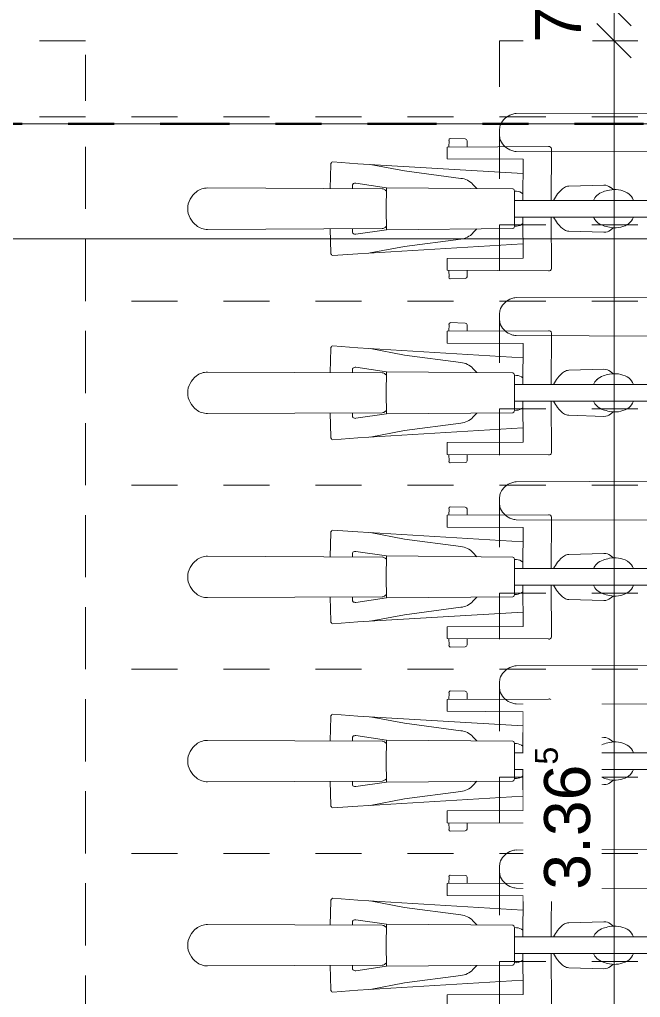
# Model space of a CAD drawing. Header units: metres. Extents: x -86 to 44, y -23 to 39.
# Drawn here: x 18.209 to 19.558, y -4.501 to -2.377 of the extents above; entities that cross this region are included whole.
import ezdxf

# ---------------------------------------------------------------- set-up
doc = ezdxf.new("R2010")
doc.units = ezdxf.units.M
doc.linetypes.add('_Verdeckte Linien_', pattern=[0.15, 0.1, -0.05])
doc.linetypes.add('Strichpunkt - Mittel', pattern=[0.35, 0.15, -0.1, 0, -0.1])
for name, color, linetype, lineweight in [('A-____-____-DIMS', 7, 'Continuous', 5), ('A-____-____-DIMS-50', 7, 'Continuous', 5), ('A-DETL-GENF-HDLN', 7, '_Verdeckte Linien_', 9), ('A-DETL-GENF-OTLN', 7, 'Continuous', 9), ('C-PRKG-____-HDLN', 7, '_Verdeckte Linien_', 9), ('C-PRKG-____-OTLN', 7, 'Continuous', 9)]:
    doc.layers.add(name, color=color, linetype=linetype, lineweight=lineweight)
doc.layers.add('A-____-MATC-OTLN', color=7, linetype='Strichpunkt - Mittel', lineweight=40, true_color=0x0080ff)
doc.styles.add('Arial_1', font='arial.ttf', dxfattribs={"height": 0.1})
doc.dimstyles.new('SUB_Rohbau_fein_1', dxfattribs={"dimscale": 0.3048, "dimtxt": 0.102026, "dimasz": 0.246063, "dimexe": 0.164042, "dimexo": 0.0625, "dimgap": 0.123031, "dimtad": 1, "dimrnd": 0.005, "dimzin": 0, "dimdsep": 46, "dimtxsty": 'Arial_1', "dimblk1": 'OBLIQUE', "dimblk2": 'OBLIQUE', "dimsah": 1, "dimcen": 0.09, "dimazin": 0, "dimtfac": 1, "dimtdec": 4, "dimtix": 1, "dimtmove": 0, "dimatfit": 3, "dimfxl": 0.164042, "dimfxlon": 1, "dimtvp": 1, "dimtfill": 1, "dimtolj": 1, "dimtzin": 0, "dimarcsym": 2})
doc.dimstyles.new('SUB_Rohbau_fein_6', dxfattribs={"dimscale": 0.3048, "dimtxt": 0.102026, "dimasz": 0.246063, "dimexe": 0.164042, "dimexo": 0.0625, "dimgap": 0.123031, "dimtad": 1, "dimdec": 1, "dimlfac": 100, "dimrnd": 0.5, "dimdsep": 46, "dimtxsty": 'Arial_1', "dimblk1": 'OBLIQUE', "dimblk2": 'OBLIQUE', "dimsah": 1, "dimcen": 0.09, "dimazin": 0, "dimtfac": 1, "dimtdec": 4, "dimtix": 1, "dimtmove": 0, "dimatfit": 3, "dimfxl": 0.164042, "dimfxlon": 1, "dimtvp": 1, "dimtfill": 1, "dimtolj": 1, "dimtzin": 0, "dimarcsym": 2})
doc.dimstyles.new('SUB_Rohbau_fein_7', dxfattribs={"dimscale": 0.3048, "dimtxt": 0.102026, "dimasz": 0.246063, "dimexe": 0.164042, "dimexo": 0.0625, "dimgap": 0.123031, "dimtad": 1, "dimrnd": 0.005, "dimzin": 0, "dimdsep": 46, "dimtxsty": 'Arial_1', "dimblk1": 'OBLIQUE', "dimblk2": 'OBLIQUE', "dimsah": 1, "dimcen": 0.09, "dimazin": 0, "dimtfac": 1, "dimtdec": 4, "dimtix": 1, "dimtmove": 0, "dimatfit": 3, "dimfxl": 0.164042, "dimfxlon": 1, "dimtvp": 1, "dimtfill": 1, "dimtolj": 1, "dimtzin": 0, "dimarcsym": 2})

# ---------------------------------------------------------------- blocks, each defined once
blk = doc.blocks.new('Fahrradstellplatz - Fahrradstellplatz-23804277--01_UG_OK_FFB_AF')
at = {"layer": 'C-PRKG-____-HDLN', "color": 253, "true_color": 0x999999}
for p, q in [((6.4, -4.1), (6.4, -2)), ((2.6695, -4.1), (6.4, -4.1))]:
    blk.add_line(p, q, dxfattribs=at)
blk = doc.blocks.new('Fahrradstellplatz - Fahrradstellplatz-23803867--01_UG_OK_FFB_AF')
at = {"layer": 'A-DETL-GENF-HDLN', "color": 253, "true_color": 0x999999}
for p, q in [((1.2, 2), (1.6, 2)), ((1.6, 2), (2, 2)), ((1.6, 0), (1.6, 2)), ((1.6, 0), (1.6, 2)), ((2, 2), (2.4, 2)), ((2, 0), (2, 2)), ((2, 0), (2, 2)), ((2.4, 2), (2.8, 2)), ((2.4, 0), (2.4, 2)), ((2.4, 0), (2.4, 2)), ((2.8, 2), (3.2, 2)), ((2.8, 0), (2.8, 2)), ((2.8, 0), (2.8, 2)), ((3.2, 0), (3.2, 2))]:
    blk.add_line(p, q, dxfattribs=at)
at = {"layer": 'A-DETL-GENF-OTLN', "color": 253, "true_color": 0x999999}
for p, q in [((1.3573, 1.3551), (1.3556, 1.7345)), ((1.4439, 1.3551), (1.4456, 1.7345)), ((1.7573, 1.3551), (1.7556, 1.7345)), ((1.8439, 1.3551), (1.8456, 1.7345)), ((2.1573, 1.3551), (2.1556, 1.7345)), ((2.2439, 1.3551), (2.2456, 1.7345)), ((2.5573, 1.3551), (2.5556, 1.7345)), ((2.6439, 1.3551), (2.6456, 1.7345)), ((2.9573, 1.3551), (2.9556, 1.7345)), ((3.0439, 1.3551), (3.0456, 1.7345)), ((1.3568, 1.4679), (1.3043, 1.4669)), ((1.4444, 1.4679), (1.4969, 1.4669)), ((1.7568, 1.4679), (1.7043, 1.4669)), ((1.8444, 1.4679), (1.8969, 1.4669)), ((2.1568, 1.4679), (2.1043, 1.4669)), ((2.2444, 1.4679), (2.2969, 1.4669)), ((2.5568, 1.4679), (2.5043, 1.4669)), ((2.6444, 1.4679), (2.6969, 1.4669)), ((2.9568, 1.4679), (2.9043, 1.4669)), ((3.0444, 1.4679), (3.0969, 1.4669)), ((1.2987, 1.4626), (1.3028, 1.408)), ((1.5025, 1.4626), (1.4984, 1.408)), ((1.6987, 1.4626), (1.7028, 1.408)), ((1.9025, 1.4626), (1.8984, 1.408)), ((2.0987, 1.4626), (2.1028, 1.408)), ((2.3025, 1.4626), (2.2984, 1.408)), ((2.4987, 1.4626), (2.5028, 1.408)), ((2.7025, 1.4626), (2.6984, 1.408)), ((2.8987, 1.4626), (2.9028, 1.408)), ((3.1025, 1.4626), (3.0984, 1.408)), ((1.3028, 1.408), (1.3243, 1.0493)), ((1.355, 1.3458), (1.3452, 1.4123)), ((1.3486, 1.4194), (1.357, 1.4194)), ((1.4526, 1.4194), (1.4442, 1.4194)), ((1.4462, 1.3458), (1.456, 1.4123)), ((1.4984, 1.408), (1.4769, 1.0493)), ((1.7028, 1.408), (1.7243, 1.0493)), ((1.755, 1.3458), (1.7452, 1.4123)), ((1.7486, 1.4194), (1.757, 1.4194)), ((1.8526, 1.4194), (1.8442, 1.4194)), ((1.8462, 1.3458), (1.856, 1.4123)), ((1.8984, 1.408), (1.8769, 1.0493)), ((2.1028, 1.408), (2.1243, 1.0493)), ((2.155, 1.3458), (2.1452, 1.4123)), ((2.1486, 1.4194), (2.157, 1.4194)), ((2.2526, 1.4194), (2.2442, 1.4194)), ((2.2462, 1.3458), (2.256, 1.4123)), ((2.2984, 1.408), (2.2769, 1.0493)), ((2.5028, 1.408), (2.5243, 1.0493)), ((2.555, 1.3458), (2.5452, 1.4123)), ((2.5486, 1.4194), (2.557, 1.4194)), ((2.6526, 1.4194), (2.6442, 1.4194)), ((2.6462, 1.3458), (2.656, 1.4123)), ((2.6984, 1.408), (2.6769, 1.0493)), ((2.9028, 1.408), (2.9243, 1.0493)), ((2.955, 1.3458), (2.9452, 1.4123)), ((2.9486, 1.4194), (2.957, 1.4194)), ((3.0526, 1.4194), (3.0442, 1.4194)), ((3.0462, 1.3458), (3.056, 1.4123)), ((3.0984, 1.408), (3.0769, 1.0493)), ((1.3186, 1.3065), (1.3044, 1.3816)), ((1.4826, 1.3065), (1.4968, 1.3816)), ((1.7186, 1.3065), (1.7044, 1.3816)), ((1.8826, 1.3065), (1.8968, 1.3816)), ((2.1186, 1.3065), (2.1044, 1.3816)), ((2.2826, 1.3065), (2.2968, 1.3816)), ((2.5186, 1.3065), (2.5044, 1.3816)), ((2.6826, 1.3065), (2.6968, 1.3816)), ((2.9186, 1.3065), (2.9044, 1.3816)), ((3.0826, 1.3065), (3.0968, 1.3816)), ((1.355, 1.3458), (1.4006, 1.3465)), ((1.3573, 1.0716), (1.355, 1.3458)), ((1.3623, 1.3459), (1.36, 1.3486)), ((1.4006, 1.3465), (1.4462, 1.3458)), ((1.4389, 1.3459), (1.4411, 1.3486)), ((1.4462, 1.3458), (1.4439, 1.0716)), ((1.755, 1.3458), (1.8006, 1.3465)), ((1.7573, 1.0716), (1.755, 1.3458)), ((1.7623, 1.3459), (1.76, 1.3486)), ((1.8006, 1.3465), (1.8462, 1.3458)), ((1.8389, 1.3459), (1.8411, 1.3486)), ((1.8462, 1.3458), (1.8439, 1.0716)), ((2.155, 1.3458), (2.2006, 1.3465)), ((2.1573, 1.0716), (2.155, 1.3458)), ((2.1623, 1.3459), (2.16, 1.3486)), ((2.2006, 1.3465), (2.2462, 1.3458)), ((2.2389, 1.3459), (2.2411, 1.3486)), ((2.2462, 1.3458), (2.2439, 1.0716)), ((2.555, 1.3458), (2.6006, 1.3465)), ((2.5573, 1.0716), (2.555, 1.3458)), ((2.5623, 1.3459), (2.56, 1.3486)), ((2.6006, 1.3465), (2.6462, 1.3458)), ((2.6389, 1.3459), (2.6411, 1.3486)), ((2.6462, 1.3458), (2.6439, 1.0716)), ((2.955, 1.3458), (3.0006, 1.3465)), ((2.9573, 1.0716), (2.955, 1.3458)), ((2.9623, 1.3459), (2.96, 1.3486)), ((3.0006, 1.3465), (3.0462, 1.3458)), ((3.0389, 1.3459), (3.0411, 1.3486)), ((3.0462, 1.3458), (3.0439, 1.0716)), ((1.3347, 1.1845), (1.3186, 1.3065)), ((1.4664, 1.1845), (1.4826, 1.3065)), ((1.7347, 1.1845), (1.7186, 1.3065)), ((1.8664, 1.1845), (1.8826, 1.3065)), ((2.1347, 1.1845), (2.1186, 1.3065)), ((2.2664, 1.1845), (2.2826, 1.3065)), ((2.5347, 1.1845), (2.5186, 1.3065)), ((2.6664, 1.1845), (2.6826, 1.3065)), ((2.9347, 1.1845), (2.9186, 1.3065)), ((3.0664, 1.1845), (3.0826, 1.3065)), ((1.2667, 1.2142), (1.2925, 1.2142)), ((1.2925, 1.2142), (1.2933, 1.049)), ((1.5087, 1.2142), (1.5079, 1.049)), ((1.5345, 1.2142), (1.5087, 1.2142)), ((1.5354, 0.9937), (1.5345, 1.2142)), ((1.6658, 0.9937), (1.6667, 1.2142)), ((1.6667, 1.2142), (1.6925, 1.2142)), ((1.6925, 1.2142), (1.6933, 1.049)), ((1.9087, 1.2142), (1.9079, 1.049)), ((1.9345, 1.2142), (1.9087, 1.2142)), ((1.9354, 0.9937), (1.9345, 1.2142)), ((2.0658, 0.9937), (2.0667, 1.2142)), ((2.0667, 1.2142), (2.0925, 1.2142)), ((2.0925, 1.2142), (2.0933, 1.049)), ((2.3087, 1.2142), (2.3079, 1.049)), ((2.3345, 1.2142), (2.3087, 1.2142)), ((2.3354, 0.9937), (2.3345, 1.2142)), ((2.4658, 0.9937), (2.4667, 1.2142)), ((2.4667, 1.2142), (2.4925, 1.2142)), ((2.4925, 1.2142), (2.4933, 1.049)), ((2.7087, 1.2142), (2.7079, 1.049)), ((2.7345, 1.2142), (2.7087, 1.2142)), ((2.7354, 0.9937), (2.7345, 1.2142)), ((2.8658, 0.9937), (2.8667, 1.2142)), ((2.8667, 1.2142), (2.8925, 1.2142)), ((2.8925, 1.2142), (2.8933, 1.049)), ((3.1087, 1.2142), (3.1079, 1.049)), ((3.1345, 1.2142), (3.1087, 1.2142)), ((3.1354, 0.9937), (3.1345, 1.2142)), ((1.5345, 1.2102), (1.5489, 1.21)), ((1.553, 1.2074), (1.5521, 1.1747)), ((1.6482, 1.2074), (1.6491, 1.1747)), ((1.6666, 1.2102), (1.6523, 1.21)), ((1.9345, 1.2102), (1.9489, 1.21)), ((1.953, 1.2074), (1.9521, 1.1747)), ((2.0482, 1.2074), (2.0491, 1.1747)), ((2.0666, 1.2102), (2.0523, 1.21)), ((2.3345, 1.2102), (2.3489, 1.21)), ((2.353, 1.2074), (2.3521, 1.1747)), ((2.4482, 1.2074), (2.4491, 1.1747)), ((2.4666, 1.2102), (2.4523, 1.21)), ((2.7345, 1.2102), (2.7489, 1.21)), ((2.753, 1.2074), (2.7521, 1.1747)), ((2.8482, 1.2074), (2.8491, 1.1747)), ((2.8666, 1.2102), (2.8523, 1.21)), ((3.1345, 1.2102), (3.1489, 1.21)), ((3.153, 1.2074), (3.1521, 1.1747)), ((1.5483, 1.1705), (1.5347, 1.1702)), ((1.6529, 1.1705), (1.6665, 1.1702)), ((1.9483, 1.1705), (1.9347, 1.1702)), ((2.0529, 1.1705), (2.0665, 1.1702)), ((2.3483, 1.1705), (2.3347, 1.1702)), ((2.4529, 1.1705), (2.4665, 1.1702)), ((2.7483, 1.1705), (2.7347, 1.1702)), ((2.8529, 1.1705), (2.8665, 1.1702)), ((3.1483, 1.1705), (3.1347, 1.1702)), ((1.3567, 1.1498), (1.3478, 1.1579)), ((1.4445, 1.1498), (1.4534, 1.1579)), ((1.7567, 1.1498), (1.7478, 1.1579)), ((1.8445, 1.1498), (1.8534, 1.1579)), ((2.1567, 1.1498), (2.1478, 1.1579)), ((2.2445, 1.1498), (2.2534, 1.1579)), ((2.5567, 1.1498), (2.5478, 1.1579)), ((2.6445, 1.1498), (2.6534, 1.1579)), ((2.9567, 1.1498), (2.9478, 1.1579)), ((3.0445, 1.1498), (3.0534, 1.1579)), ((1.3604, 1.0681), (1.3621, 1.0675)), ((1.3621, 1.0675), (1.4006, 1.0674)), ((1.3624, 1.0675), (1.3627, 1.0634)), ((1.3825, 1.0675), (1.3825, 0.478)), ((1.4006, 1.0674), (1.4391, 1.0675)), ((1.4187, 1.0675), (1.4187, 0.478)), ((1.4387, 1.0675), (1.4385, 1.0634)), ((1.4391, 1.0675), (1.4408, 1.0681)), ((1.7604, 1.0681), (1.7621, 1.0675)), ((1.7621, 1.0675), (1.8006, 1.0674)), ((1.7624, 1.0675), (1.7627, 1.0634)), ((1.7825, 1.0675), (1.7825, 0.478)), ((1.8006, 1.0674), (1.8391, 1.0675)), ((1.8187, 1.0675), (1.8187, 0.478)), ((1.8387, 1.0675), (1.8385, 1.0634)), ((1.8391, 1.0675), (1.8408, 1.0681)), ((2.1604, 1.0681), (2.1621, 1.0675)), ((2.1621, 1.0675), (2.2006, 1.0674)), ((2.1624, 1.0675), (2.1627, 1.0634)), ((2.1825, 1.0675), (2.1825, 0.478)), ((2.2006, 1.0674), (2.2391, 1.0675)), ((2.2187, 1.0675), (2.2187, 0.478)), ((2.2387, 1.0675), (2.2385, 1.0634)), ((2.2391, 1.0675), (2.2408, 1.0681)), ((2.5604, 1.0681), (2.5621, 1.0675)), ((2.5621, 1.0675), (2.6006, 1.0674)), ((2.5624, 1.0675), (2.5627, 1.0634)), ((2.5825, 1.0675), (2.5825, 0.478)), ((2.6006, 1.0674), (2.6391, 1.0675)), ((2.6187, 1.0675), (2.6187, 0.478)), ((2.6387, 1.0675), (2.6385, 1.0634)), ((2.6391, 1.0675), (2.6408, 1.0681)), ((2.9604, 1.0681), (2.9621, 1.0675)), ((2.9621, 1.0675), (3.0006, 1.0674)), ((2.9624, 1.0675), (2.9627, 1.0634)), ((2.9825, 1.0675), (2.9825, 0.478)), ((3.0006, 1.0674), (3.0391, 1.0675)), ((3.0187, 1.0675), (3.0187, 0.478)), ((3.0387, 1.0675), (3.0385, 1.0634)), ((3.0391, 1.0675), (3.0408, 1.0681)), ((1.2933, 1.049), (1.3825, 1.0497)), ((1.5079, 1.049), (1.4187, 1.0497)), ((1.6933, 1.049), (1.7825, 1.0497)), ((1.9079, 1.049), (1.8187, 1.0497)), ((2.0933, 1.049), (2.1825, 1.0497)), ((2.3079, 1.049), (2.2187, 1.0497)), ((2.4933, 1.049), (2.5825, 1.0497)), ((2.7079, 1.049), (2.6187, 1.0497)), ((2.8933, 1.049), (2.9825, 1.0497)), ((3.1079, 1.049), (3.0187, 1.0497)), ((1.3825, 0.9883), (1.2707, 0.9872)), ((1.4187, 0.9883), (1.5305, 0.9872)), ((1.7825, 0.9883), (1.6707, 0.9872)), ((1.8187, 0.9883), (1.9305, 0.9872)), ((2.1825, 0.9883), (2.0707, 0.9872)), ((2.2187, 0.9883), (2.3305, 0.9872)), ((2.5825, 0.9883), (2.4707, 0.9872)), ((2.6187, 0.9883), (2.7305, 0.9872)), ((2.9825, 0.9883), (2.8707, 0.9872)), ((3.0187, 0.9883), (3.1305, 0.9872)), ((1.3495, 0.8735), (1.3517, 0.95)), ((1.4517, 0.8735), (1.4495, 0.95)), ((1.7495, 0.8735), (1.7517, 0.95)), ((1.8517, 0.8735), (1.8495, 0.95)), ((2.1495, 0.8735), (2.1517, 0.95)), ((2.2517, 0.8735), (2.2495, 0.95)), ((2.5495, 0.8735), (2.5517, 0.95)), ((2.6517, 0.8735), (2.6495, 0.95)), ((2.9495, 0.8735), (2.9517, 0.95)), ((3.0517, 0.8735), (3.0495, 0.95)), ((1.3591, 0.8532), (1.3542, 0.8592)), ((1.4421, 0.8532), (1.447, 0.8592)), ((1.7591, 0.8532), (1.7542, 0.8592)), ((1.8421, 0.8532), (1.847, 0.8592)), ((2.1591, 0.8532), (2.1542, 0.8592)), ((2.2421, 0.8532), (2.247, 0.8592)), ((2.5591, 0.8532), (2.5542, 0.8592)), ((2.6421, 0.8532), (2.647, 0.8592)), ((2.9591, 0.8532), (2.9542, 0.8592)), ((3.0421, 0.8532), (3.047, 0.8592)), ((1.3825, 0.809), (1.3779, 0.8114)), ((1.4187, 0.809), (1.4233, 0.8114)), ((1.7825, 0.809), (1.7779, 0.8114)), ((1.8187, 0.809), (1.8233, 0.8114)), ((2.1825, 0.809), (2.1779, 0.8114)), ((2.2187, 0.809), (2.2233, 0.8114)), ((2.5825, 0.809), (2.5779, 0.8114)), ((2.6187, 0.809), (2.6233, 0.8114)), ((2.9825, 0.809), (2.9779, 0.8114)), ((3.0187, 0.809), (3.0233, 0.8114))]:
    blk.add_line(p, q, dxfattribs=at)
for centre, radius, start, end in [((1.4058, 1.7256), 0.0534, 118.8234, 141.5969), ((1.4007, 1.7348), 0.0429, 90.2027, 118.8234), ((1.4004, 1.7348), 0.0429, 61.1766, 89.7973), ((1.3954, 1.7256), 0.0534, 38.4031, 61.1766), ((1.8058, 1.7256), 0.0534, 118.8234, 141.5969), ((1.8007, 1.7348), 0.0429, 90.2027, 118.8234), ((1.8004, 1.7348), 0.0429, 61.1766, 89.7973), ((1.7954, 1.7256), 0.0534, 38.4031, 61.1766), ((2.2058, 1.7256), 0.0534, 118.8234, 141.5969), ((2.2007, 1.7348), 0.0429, 90.2027, 118.8234), ((2.2004, 1.7348), 0.0429, 61.1766, 89.7973), ((2.1954, 1.7256), 0.0534, 38.4031, 61.1766), ((2.6058, 1.7256), 0.0534, 118.8234, 141.5969), ((2.6007, 1.7348), 0.0429, 90.2027, 118.8234), ((2.6004, 1.7348), 0.0429, 61.1766, 89.7973), ((2.5954, 1.7256), 0.0534, 38.4031, 61.1766), ((3.0058, 1.7256), 0.0534, 118.8234, 141.5969), ((3.0007, 1.7348), 0.0429, 90.2027, 118.8234), ((3.0004, 1.7348), 0.0429, 61.1766, 89.7973), ((2.9954, 1.7256), 0.0534, 38.4031, 61.1766), ((1.3944, 1.7346), 0.0388, 141.5969, 180.2571), ((1.4068, 1.7346), 0.0388, 359.7429, 38.4031), ((1.7944, 1.7346), 0.0388, 141.5969, 180.2571), ((1.8068, 1.7346), 0.0388, 359.7429, 38.4031), ((2.1944, 1.7346), 0.0388, 141.5969, 180.2571), ((2.2068, 1.7346), 0.0388, 359.7429, 38.4031), ((2.5944, 1.7346), 0.0388, 141.5969, 180.2571), ((2.6068, 1.7346), 0.0388, 359.7429, 38.4031), ((2.9944, 1.7346), 0.0388, 141.5969, 180.2571), ((3.0068, 1.7346), 0.0388, 359.7429, 38.4031), ((1.3045, 1.4608), 0.00606, 91.0937, 163.2001), ((1.4967, 1.4608), 0.00606, 16.7999, 88.9063), ((1.7045, 1.4608), 0.00606, 91.0937, 163.2001), ((1.8967, 1.4608), 0.00606, 16.7999, 88.9063), ((2.1045, 1.4608), 0.00606, 91.0937, 163.2001), ((2.2967, 1.4608), 0.00606, 16.7999, 88.9063), ((2.5045, 1.4608), 0.00606, 91.0937, 163.2001), ((2.6967, 1.4608), 0.00606, 16.7999, 88.9063), ((2.9045, 1.4608), 0.00606, 91.0937, 163.2001), ((3.0967, 1.4608), 0.00606, 16.7999, 88.9063), ((1.3532, 1.4134), 0.00806, 139.5195, 188.3681), ((1.3486, 1.4174), 0.00199, 89.2163, 139.5195), ((1.4526, 1.4174), 0.00199, 40.4805, 90.7837), ((1.448, 1.4134), 0.00806, 351.6319, 40.4805), ((1.7532, 1.4134), 0.00806, 139.5195, 188.3681), ((1.7486, 1.4174), 0.00199, 89.2163, 139.5195), ((1.8526, 1.4174), 0.00199, 40.4805, 90.7837), ((1.848, 1.4134), 0.00806, 351.6319, 40.4805), ((2.1532, 1.4134), 0.00806, 139.5195, 188.3681), ((2.1486, 1.4174), 0.00199, 89.2163, 139.5195), ((2.2526, 1.4174), 0.00199, 40.4805, 90.7837), ((2.248, 1.4134), 0.00806, 351.6319, 40.4805), ((2.5532, 1.4134), 0.00806, 139.5195, 188.3681), ((2.5486, 1.4174), 0.00199, 89.2163, 139.5195), ((2.6526, 1.4174), 0.00199, 40.4805, 90.7837), ((2.648, 1.4134), 0.00806, 351.6319, 40.4805), ((2.9532, 1.4134), 0.00806, 139.5195, 188.3681), ((2.9486, 1.4174), 0.00199, 89.2163, 139.5195), ((3.0526, 1.4174), 0.00199, 40.4805, 90.7837), ((3.048, 1.4134), 0.00806, 351.6319, 40.4805), ((1.3689, 1.3562), 0.0117, 185.1134, 220.3907), ((1.4323, 1.3562), 0.0117, 319.6093, 354.8866), ((1.7689, 1.3562), 0.0117, 185.1134, 220.3907), ((1.8323, 1.3562), 0.0117, 319.6093, 354.8866), ((2.1689, 1.3562), 0.0117, 185.1134, 220.3907), ((2.2323, 1.3562), 0.0117, 319.6093, 354.8866), ((2.5689, 1.3562), 0.0117, 185.1134, 220.3907), ((2.6323, 1.3562), 0.0117, 319.6093, 354.8866), ((2.9689, 1.3562), 0.0117, 185.1134, 220.3907), ((3.0323, 1.3562), 0.0117, 319.6093, 354.8866), ((1.5488, 1.2054), 0.00464, 25.5141, 89.5308), ((1.6524, 1.2054), 0.00464, 90.4692, 154.4859), ((1.9488, 1.2054), 0.00464, 25.5141, 89.5308), ((2.0524, 1.2054), 0.00464, 90.4692, 154.4859), ((2.3488, 1.2054), 0.00464, 25.5141, 89.5308), ((2.4524, 1.2054), 0.00464, 90.4692, 154.4859), ((2.7488, 1.2054), 0.00464, 25.5141, 89.5308), ((2.8524, 1.2054), 0.00464, 90.4692, 154.4859), ((3.1488, 1.2054), 0.00464, 25.5141, 89.5308), ((1.3758, 1.1882), 0.0413, 185.2207, 227.2443), ((1.4254, 1.1882), 0.0413, 312.7557, 354.7793), ((1.5477, 1.1749), 0.00438, 278.4939, 358.3256), ((1.6535, 1.1749), 0.00438, 181.6744, 261.5061), ((1.7758, 1.1882), 0.0413, 185.2207, 227.2443), ((1.8254, 1.1882), 0.0413, 312.7557, 354.7793), ((1.9477, 1.1749), 0.00438, 278.4939, 358.3256), ((2.0535, 1.1749), 0.00438, 181.6744, 261.5061), ((2.1758, 1.1882), 0.0413, 185.2207, 227.2443), ((2.2254, 1.1882), 0.0413, 312.7557, 354.7793), ((2.3477, 1.1749), 0.00438, 278.4939, 358.3256), ((2.4535, 1.1749), 0.00438, 181.6744, 261.5061), ((2.5758, 1.1882), 0.0413, 185.2207, 227.2443), ((2.6254, 1.1882), 0.0413, 312.7557, 354.7793), ((2.7477, 1.1749), 0.00438, 278.4939, 358.3256), ((2.8535, 1.1749), 0.00438, 181.6744, 261.5061), ((2.9758, 1.1882), 0.0413, 185.2207, 227.2443), ((3.0254, 1.1882), 0.0413, 312.7557, 354.7793), ((3.1477, 1.1749), 0.00438, 278.4939, 358.3256), ((1.362, 1.0727), 0.00483, 193.2596, 250.1257), ((1.3854, 1.0646), 0.0228, 183.0499, 221.2324), ((1.4158, 1.0646), 0.0228, 318.7676, 356.9501), ((1.4392, 1.0727), 0.00483, 289.8743, 346.7404), ((1.762, 1.0727), 0.00483, 193.2596, 250.1257), ((1.7854, 1.0646), 0.0228, 183.0499, 221.2324), ((1.8158, 1.0646), 0.0228, 318.7676, 356.9501), ((1.8392, 1.0727), 0.00483, 289.8743, 346.7404), ((2.162, 1.0727), 0.00483, 193.2596, 250.1257), ((2.1854, 1.0646), 0.0228, 183.0499, 221.2324), ((2.2158, 1.0646), 0.0228, 318.7676, 356.9501), ((2.2392, 1.0727), 0.00483, 289.8743, 346.7404), ((2.562, 1.0727), 0.00483, 193.2596, 250.1257), ((2.5854, 1.0646), 0.0228, 183.0499, 221.2324), ((2.6158, 1.0646), 0.0228, 318.7676, 356.9501), ((2.6392, 1.0727), 0.00483, 289.8743, 346.7404), ((2.962, 1.0727), 0.00483, 193.2596, 250.1257), ((2.9854, 1.0646), 0.0228, 183.0499, 221.2324), ((3.0158, 1.0646), 0.0228, 318.7676, 356.9501), ((3.0392, 1.0727), 0.00483, 289.8743, 346.7404), ((1.4288, 0.893), 0.1011, 117.2613, 126.5019), ((1.3724, 0.893), 0.1011, 53.4981, 62.7387), ((1.5305, 0.9923), 0.00508, 269.4468, 15.7821), ((1.6706, 0.9923), 0.00508, 164.2179, 270.5532), ((1.8288, 0.893), 0.1011, 117.2613, 126.5019), ((1.7724, 0.893), 0.1011, 53.4981, 62.7387), ((1.9305, 0.9923), 0.00508, 269.4468, 15.7821), ((2.0706, 0.9923), 0.00508, 164.2179, 270.5532), ((2.2288, 0.893), 0.1011, 117.2613, 126.5019), ((2.1724, 0.893), 0.1011, 53.4981, 62.7387), ((2.3305, 0.9923), 0.00508, 269.4468, 15.7821), ((2.4706, 0.9923), 0.00508, 164.2179, 270.5532), ((2.6288, 0.893), 0.1011, 117.2613, 126.5019), ((2.5724, 0.893), 0.1011, 53.4981, 62.7387), ((2.7305, 0.9923), 0.00508, 269.4468, 15.7821), ((2.8706, 0.9923), 0.00508, 164.2179, 270.5532), ((3.0288, 0.893), 0.1011, 117.2613, 126.5019), ((2.9724, 0.893), 0.1011, 53.4981, 62.7387), ((3.1305, 0.9923), 0.00508, 269.4468, 15.7821), ((1.3693, 0.9495), 0.0176, 147.5068, 178.3381), ((1.4028, 0.9281), 0.0574, 126.5019, 147.5068), ((1.3984, 0.9281), 0.0574, 32.4932, 53.4981), ((1.4319, 0.9495), 0.0176, 1.6619, 32.4932), ((1.7693, 0.9495), 0.0176, 147.5068, 178.3381), ((1.8028, 0.9281), 0.0574, 126.5019, 147.5068), ((1.7984, 0.9281), 0.0574, 32.4932, 53.4981), ((1.8319, 0.9495), 0.0176, 1.6619, 32.4932), ((2.1693, 0.9495), 0.0176, 147.5068, 178.3381), ((2.2028, 0.9281), 0.0574, 126.5019, 147.5068), ((2.1984, 0.9281), 0.0574, 32.4932, 53.4981), ((2.2319, 0.9495), 0.0176, 1.6619, 32.4932), ((2.5693, 0.9495), 0.0176, 147.5068, 178.3381), ((2.6028, 0.9281), 0.0574, 126.5019, 147.5068), ((2.5984, 0.9281), 0.0574, 32.4932, 53.4981), ((2.6319, 0.9495), 0.0176, 1.6619, 32.4932), ((2.9693, 0.9495), 0.0176, 147.5068, 178.3381), ((3.0028, 0.9281), 0.0574, 126.5019, 147.5068), ((2.9984, 0.9281), 0.0574, 32.4932, 53.4981), ((3.0319, 0.9495), 0.0176, 1.6619, 32.4932), ((1.3961, 0.8658), 0.0333, 114.1511, 136.3239), ((1.4051, 0.8658), 0.0333, 43.6761, 65.8489), ((1.7961, 0.8658), 0.0333, 114.1511, 136.3239), ((1.8051, 0.8658), 0.0333, 43.6761, 65.8489), ((2.1961, 0.8658), 0.0333, 114.1511, 136.3239), ((2.2051, 0.8658), 0.0333, 43.6761, 65.8489), ((2.5961, 0.8658), 0.0333, 114.1511, 136.3239), ((2.6051, 0.8658), 0.0333, 43.6761, 65.8489), ((2.9961, 0.8658), 0.0333, 114.1511, 136.3239), ((3.0051, 0.8658), 0.0333, 43.6761, 65.8489), ((1.3712, 0.8728), 0.0217, 178.2161, 218.6857), ((1.471, 0.8388), 0.1131, 161.1879, 168.5086), ((1.3986, 0.8634), 0.0367, 136.3239, 161.1879), ((1.4026, 0.8634), 0.0367, 18.8121, 43.6761), ((1.3302, 0.8388), 0.1131, 11.4914, 18.8121), ((1.43, 0.8728), 0.0217, 321.3143, 1.7839), ((1.7712, 0.8728), 0.0217, 178.2161, 218.6857), ((1.871, 0.8388), 0.1131, 161.1879, 168.5086), ((1.7986, 0.8634), 0.0367, 136.3239, 161.1879), ((1.8026, 0.8634), 0.0367, 18.8121, 43.6761), ((1.7302, 0.8388), 0.1131, 11.4914, 18.8121), ((1.83, 0.8728), 0.0217, 321.3143, 1.7839), ((2.1712, 0.8728), 0.0217, 178.2161, 218.6857), ((2.271, 0.8388), 0.1131, 161.1879, 168.5086), ((2.1986, 0.8634), 0.0367, 136.3239, 161.1879), ((2.2026, 0.8634), 0.0367, 18.8121, 43.6761), ((2.1302, 0.8388), 0.1131, 11.4914, 18.8121), ((2.23, 0.8728), 0.0217, 321.3143, 1.7839), ((2.5712, 0.8728), 0.0217, 178.2161, 218.6857), ((2.671, 0.8388), 0.1131, 161.1879, 168.5086), ((2.5986, 0.8634), 0.0367, 136.3239, 161.1879), ((2.6026, 0.8634), 0.0367, 18.8121, 43.6761), ((2.5302, 0.8388), 0.1131, 11.4914, 18.8121), ((2.63, 0.8728), 0.0217, 321.3143, 1.7839), ((2.9712, 0.8728), 0.0217, 178.2161, 218.6857), ((3.071, 0.8388), 0.1131, 161.1879, 168.5086), ((2.9986, 0.8634), 0.0367, 136.3239, 161.1879), ((3.0026, 0.8634), 0.0367, 18.8121, 43.6761), ((2.9302, 0.8388), 0.1131, 11.4914, 18.8121), ((3.03, 0.8728), 0.0217, 321.3143, 1.7839), ((1.4151, 0.8501), 0.0561, 168.5086, 208.7294), ((1.3861, 0.8501), 0.0561, 331.2706, 11.4914), ((1.8151, 0.8501), 0.0561, 168.5086, 208.7294), ((1.7861, 0.8501), 0.0561, 331.2706, 11.4914), ((2.2151, 0.8501), 0.0561, 168.5086, 208.7294), ((2.1861, 0.8501), 0.0561, 331.2706, 11.4914), ((2.6151, 0.8501), 0.0561, 168.5086, 208.7294), ((2.5861, 0.8501), 0.0561, 331.2706, 11.4914), ((3.0151, 0.8501), 0.0561, 168.5086, 208.7294), ((2.9861, 0.8501), 0.0561, 331.2706, 11.4914), ((1.3914, 0.8372), 0.0291, 208.7294, 242.3562), ((1.4097, 0.8372), 0.0291, 297.6438, 331.2706), ((1.7914, 0.8372), 0.0291, 208.7294, 242.3562), ((1.8097, 0.8372), 0.0291, 297.6438, 331.2706), ((2.1914, 0.8372), 0.0291, 208.7294, 242.3562), ((2.2097, 0.8372), 0.0291, 297.6438, 331.2706), ((2.5914, 0.8372), 0.0291, 208.7294, 242.3562), ((2.6097, 0.8372), 0.0291, 297.6438, 331.2706), ((2.9914, 0.8372), 0.0291, 208.7294, 242.3562), ((3.0097, 0.8372), 0.0291, 297.6438, 331.2706)]:
    blk.add_arc(centre, radius, start, end, dxfattribs=at)
at = {"layer": 'C-PRKG-____-HDLN', "color": 253, "true_color": 0x999999}
blk.add_line((3.2, 4.1), (3.2, 2), dxfattribs=at)
blk = doc.blocks.new('Fahrradstellplatz - Fahrradstellplatz-23804100--01_UG_OK_FFB_AF')
at = {"layer": 'A-DETL-GENF-HDLN', "color": 253, "true_color": 0x999999}
for p, q in [((1.2, 0), (0.8, 0)), ((1.2, 0), (1.2, -2)), ((1.6, 0), (1.2, 0)), ((1.2, 0), (1.2, -2)), ((1.6, 0), (1.6, -2)), ((2, 0), (1.6, 0)), ((1.6, 0), (1.6, -2)), ((2, 0), (2, -2)), ((2.4, 0), (2, 0)), ((2, 0), (2, -2)), ((2.4, 0), (2.4, -2)), ((2.8, 0), (2.4, 0)), ((2.4, 0), (2.4, -2)), ((2.8, 0), (2.8, -2)), ((3.2, 0), (2.8, 0)), ((2.8, 0), (2.8, -2)), ((3.2, 0), (3.2, -2))]:
    blk.add_line(p, q, dxfattribs=at)
at = {"layer": 'A-DETL-GENF-OTLN', "color": 253, "true_color": 0x999999}
for p, q in [((1.3931, 0), (1.4006, 0)), ((1.4006, 0), (1.4081, 0)), ((1.7931, 0), (1.8006, 0)), ((1.8006, 0), (1.8081, 0)), ((2.1931, 0), (2.2006, 0)), ((2.2006, 0), (2.2081, 0)), ((2.5931, 0), (2.6006, 0)), ((2.6006, 0), (2.6081, 0)), ((2.9931, 0), (3.0006, 0)), ((3.0006, 0), (3.0081, 0)), ((1.3593, -0.0357), (1.3581, -0.4548)), ((1.4419, -0.0357), (1.4431, -0.4548)), ((1.7593, -0.0357), (1.7581, -0.4548)), ((1.8419, -0.0357), (1.8431, -0.4548)), ((2.1593, -0.0357), (2.1581, -0.4548)), ((2.2419, -0.0357), (2.2431, -0.4548)), ((2.5593, -0.0357), (2.5581, -0.4548)), ((2.6419, -0.0357), (2.6431, -0.4548)), ((2.9593, -0.0357), (2.9581, -0.4548)), ((3.0419, -0.0357), (3.0431, -0.4548))]:
    blk.add_line(p, q, dxfattribs=at)
for centre, radius, start, end in [((1.3931, -0.024), 0.024, 90.0116, 114.7042), ((1.7931, -0.024), 0.024, 90.0116, 114.7042), ((2.1931, -0.024), 0.024, 90.0116, 114.7042), ((2.5931, -0.024), 0.024, 90.0116, 114.7042), ((2.9931, -0.024), 0.024, 90.0116, 114.7042), ((1.4003, -0.0396), 0.0412, 114.7042, 161.0529), ((1.4081, -0.024), 0.024, 65.2958, 89.9884), ((1.4009, -0.0396), 0.0412, 18.9471, 65.2958), ((1.8003, -0.0396), 0.0412, 114.7042, 161.0529), ((1.8081, -0.024), 0.024, 65.2958, 89.9884), ((1.8009, -0.0396), 0.0412, 18.9471, 65.2958), ((2.2003, -0.0396), 0.0412, 114.7042, 161.0529), ((2.2081, -0.024), 0.024, 65.2958, 89.9884), ((2.2009, -0.0396), 0.0412, 18.9471, 65.2958), ((2.6003, -0.0396), 0.0412, 114.7042, 161.0529), ((2.6081, -0.024), 0.024, 65.2958, 89.9884), ((2.6009, -0.0396), 0.0412, 18.9471, 65.2958), ((3.0003, -0.0396), 0.0412, 114.7042, 161.0529), ((3.0081, -0.024), 0.024, 65.2958, 89.9884), ((3.0009, -0.0396), 0.0412, 18.9471, 65.2958), ((1.3997, -0.0394), 0.0406, 161.0529, 174.7358), ((1.4015, -0.0394), 0.0406, 5.2642, 18.9471), ((1.7997, -0.0394), 0.0406, 161.0529, 174.7358), ((1.8015, -0.0394), 0.0406, 5.2642, 18.9471), ((2.1997, -0.0394), 0.0406, 161.0529, 174.7358), ((2.2015, -0.0394), 0.0406, 5.2642, 18.9471), ((2.5997, -0.0394), 0.0406, 161.0529, 174.7358), ((2.6015, -0.0394), 0.0406, 5.2642, 18.9471), ((2.9997, -0.0394), 0.0406, 161.0529, 174.7358), ((3.0015, -0.0394), 0.0406, 5.2642, 18.9471)]:
    blk.add_arc(centre, radius, start, end, dxfattribs=at)
blk = doc.blocks.new('DIMBLOCK787--01_UG_OK_FFB_AF')
at = {"layer": 'A-____-____-DIMS-50'}
for p, q in [((17.952, -2.6034), (17.952, -2.5534)), ((17.952, -2.6034), (17.9895, -2.5659)), ((25.382, -2.6034), (25.382, -2.5534)), ((25.382, -2.6034), (25.4195, -2.5659)), ((17.952, -2.6034), (17.9145, -2.6409)), ((17.952, -2.6034), (25.382, -2.6034)), ((17.952, -2.6034), (17.952, -2.6534)), ((25.382, -2.6034), (25.3445, -2.6409)), ((25.382, -2.6034), (25.382, -2.6534))]:
    blk.add_line(p, q, dxfattribs=at)
at = {"layer": 'A-____-____-DIMS-50', "color": 0, "insert": (21.5313, -2.4314), "char_height": 0.1, "width": 0.325653, "attachment_point": 1, "line_spacing_factor": 0.941778, "style": 'Arial_1', "bg_fill": 3, "box_fill_scale": 1.25, "bg_fill_color": 256, "bg_fill_true_color": 13158600, "bg_fill_transparency": 0}
blk.add_mtext('7.43', dxfattribs=at)
blk = doc.blocks.new('_Oblique')
at = {"color": 0, "linetype": 'ByBlock', "lineweight": -2}
blk.add_line((-0.5, -0.5), (0.5, 0.5), dxfattribs=at)
blk = doc.blocks.new('DIMBLOCK789--01_UG_OK_FFB_AF')
at = {"layer": 'A-____-____-DIMS-50'}
for p, q in [((-13.183, -2.8534), (-13.183, -2.8034)), ((25.382, -2.8534), (25.382, -2.8034)), ((-13.183, -2.8534), (-13.1455, -2.8159)), ((25.382, -2.8534), (25.4195, -2.8159)), ((-13.183, -2.8534), (-13.2205, -2.8909)), ((-13.183, -2.8534), (25.382, -2.8534)), ((-13.183, -2.8534), (-13.183, -2.9034)), ((25.382, -2.8534), (25.3445, -2.8909)), ((25.382, -2.8534), (25.382, -2.9034))]:
    blk.add_line(p, q, dxfattribs=at)
at = {"layer": 'A-____-____-DIMS-50', "color": 0, "insert": (5.899, -2.6814), "char_height": 0.1, "width": 0.481134, "attachment_point": 1, "line_spacing_factor": 0.941778, "style": 'Arial_1', "bg_fill": 3, "box_fill_scale": 1.25, "bg_fill_color": 256, "bg_fill_true_color": 13158600, "bg_fill_transparency": 0}
blk.add_mtext('38.56\\A2\\H0.5x;\\S5^  ;\\H2x;', dxfattribs=at)
blk = doc.blocks.new('DIMBLOCK1253--01_UG_OK_FFB_AF')
at = {"layer": 'A-____-____-DIMS-50'}
for p, q in [((19.5005, -2.4229), (19.463, -2.3854)), ((19.5005, -2.4229), (19.4505, -2.4229)), ((19.5005, -5.7884), (19.5005, -2.4229)), ((19.5005, -2.4229), (19.538, -2.4604)), ((19.5005, -2.4229), (19.5505, -2.4229)), ((19.5005, -5.7884), (19.463, -5.7509)), ((19.5005, -5.7884), (19.4505, -5.7884)), ((19.5005, -5.7884), (19.538, -5.8259)), ((19.5005, -5.7884), (19.5505, -5.7884))]:
    blk.add_line(p, q, dxfattribs=at)
at = {"layer": 'A-____-____-DIMS-50', "color": 0, "insert": (19.3285, -4.2674), "char_height": 0.1, "width": 0.388091, "attachment_point": 1, "rotation": 90, "line_spacing_factor": 0.941778, "style": 'Arial_1', "bg_fill": 3, "box_fill_scale": 1.25, "bg_fill_color": 256, "bg_fill_true_color": 13158600, "bg_fill_transparency": 0}
blk.add_mtext('3.36\\A2\\H0.5x;\\S5^  ;\\H2x;', dxfattribs=at)
blk = doc.blocks.new('DIMBLOCK1254--01_UG_OK_FFB_AF')
at = {"layer": 'A-____-____-DIMS-50'}
for p, q in [((19.5005, -2.3534), (19.463, -2.3159)), ((19.5005, -2.3534), (19.4505, -2.3534)), ((19.5005, -2.4229), (19.5005, -2.3534)), ((19.5005, -2.3534), (19.538, -2.3909)), ((19.5005, -2.3534), (19.5505, -2.3534)), ((19.5005, -2.4229), (19.463, -2.3854)), ((19.5005, -2.4229), (19.4505, -2.4229)), ((19.5005, -2.4229), (19.538, -2.4604)), ((19.5005, -2.4229), (19.5505, -2.4229))]:
    blk.add_line(p, q, dxfattribs=at)
at = {"layer": 'A-____-____-DIMS-50', "color": 0, "insert": (19.3285, -2.4269), "char_height": 0.1, "width": 0.093044, "attachment_point": 1, "rotation": 90, "line_spacing_factor": 0.941778, "style": 'Arial_1', "bg_fill": 3, "box_fill_scale": 1.25, "bg_fill_color": 256, "bg_fill_true_color": 13158600, "bg_fill_transparency": 0}
blk.add_mtext('7', dxfattribs=at)

msp = doc.modelspace()

# ---------------------------------------------------------------- block references
at = {"layer": 'C-PRKG-____-OTLN', "color": 253, "true_color": 0x999999}
for name, p, rotation in [('Fahrradstellplatz - Fahrradstellplatz-23804277--01_UG_OK_FFB_AF', (14.252, -8.8229), 90.00000000000092), ('Fahrradstellplatz - Fahrradstellplatz-23804100--01_UG_OK_FFB_AF', (19.252, -5.6229), 90.00000000000092), ('Fahrradstellplatz - Fahrradstellplatz-23803867--01_UG_OK_FFB_AF', (20.352, -5.7884), 90.00000000000031)]:
    msp.add_blockref(name, p, dxfattribs=dict(at, rotation=rotation))

# ---------------------------------------------------------------- next in the draw order: dimensions: what is measured, and where the dimension line sits
at = {"layer": 'A-____-____-DIMS'}
dim = msp.add_linear_dim(base=(25.382, -2.6034), p1=(17.952, -2.5534), p2=(25.382, -2.5534), dimstyle='SUB_Rohbau_fein_1', override={"dimpost": '<>', "dimfxl": 7.43}, dxfattribs=at)
dim.commit()
dim.dimension.update_dxf_attribs({"geometry": 'DIMBLOCK787--01_UG_OK_FFB_AF', "text_midpoint": (21.667, -2.5149)})

# ---------------------------------------------------------------- next in the draw order: dimensions: what is measured, and where the dimension line sits
dim = msp.add_linear_dim(base=(25.382, -2.8534), p1=(-13.183, -2.8034), p2=(25.382, -2.8034), text='\\A1;38.56\\Q;{\\A1;{\\H0.5x;\\S5^ ;}}', dimstyle='SUB_Rohbau_fein_1', override={"dimpost": '<>', "dimfxl": 38.565}, dxfattribs=at)
dim.commit()
dim.dimension.update_dxf_attribs({"geometry": 'DIMBLOCK789--01_UG_OK_FFB_AF', "text_midpoint": (6.0995, -2.7649)})

# ---------------------------------------------------------------- next in the draw order: dimensions: what is measured, and where the dimension line sits
dim = msp.add_linear_dim(base=(19.5005, -2.4229), p1=(19.4505, -5.7884), p2=(19.4505, -2.4229), angle=90, text='\\A1;3.36\\Q;{\\A1;{\\H0.5x;\\S5^ ;}}', dimstyle='SUB_Rohbau_fein_7', override={"dimpost": '<>', "dimfxl": 3.365545}, dxfattribs=at)
dim.commit()
dim.dimension.update_dxf_attribs({"geometry": 'DIMBLOCK1253--01_UG_OK_FFB_AF', "text_midpoint": (19.4119, -4.1057)})

# ---------------------------------------------------------------- next in the draw order: linework, layer by layer
at = {"layer": 'A-____-MATC-OTLN'}
msp.add_line((-85.8852, -2.6034), (43.9107, -2.6034), dxfattribs=at)

# ---------------------------------------------------------------- next in the draw order: dimensions: what is measured, and where the dimension line sits
at = {"layer": 'A-____-____-DIMS'}
dim = msp.add_linear_dim(base=(19.50051, -2.35344), p1=(19.45051, -2.4229), p2=(19.45051, -2.35344), angle=90, dimstyle='SUB_Rohbau_fein_6', override={"dimpost": '<>', "dimfxl": 0.06946}, dxfattribs=at)
dim.commit()
dim.dimension.update_dxf_attribs({"geometry": 'DIMBLOCK1254--01_UG_OK_FFB_AF', "text_midpoint": (19.41301, -2.38817)})

doc.saveas('drawing.dxf')
